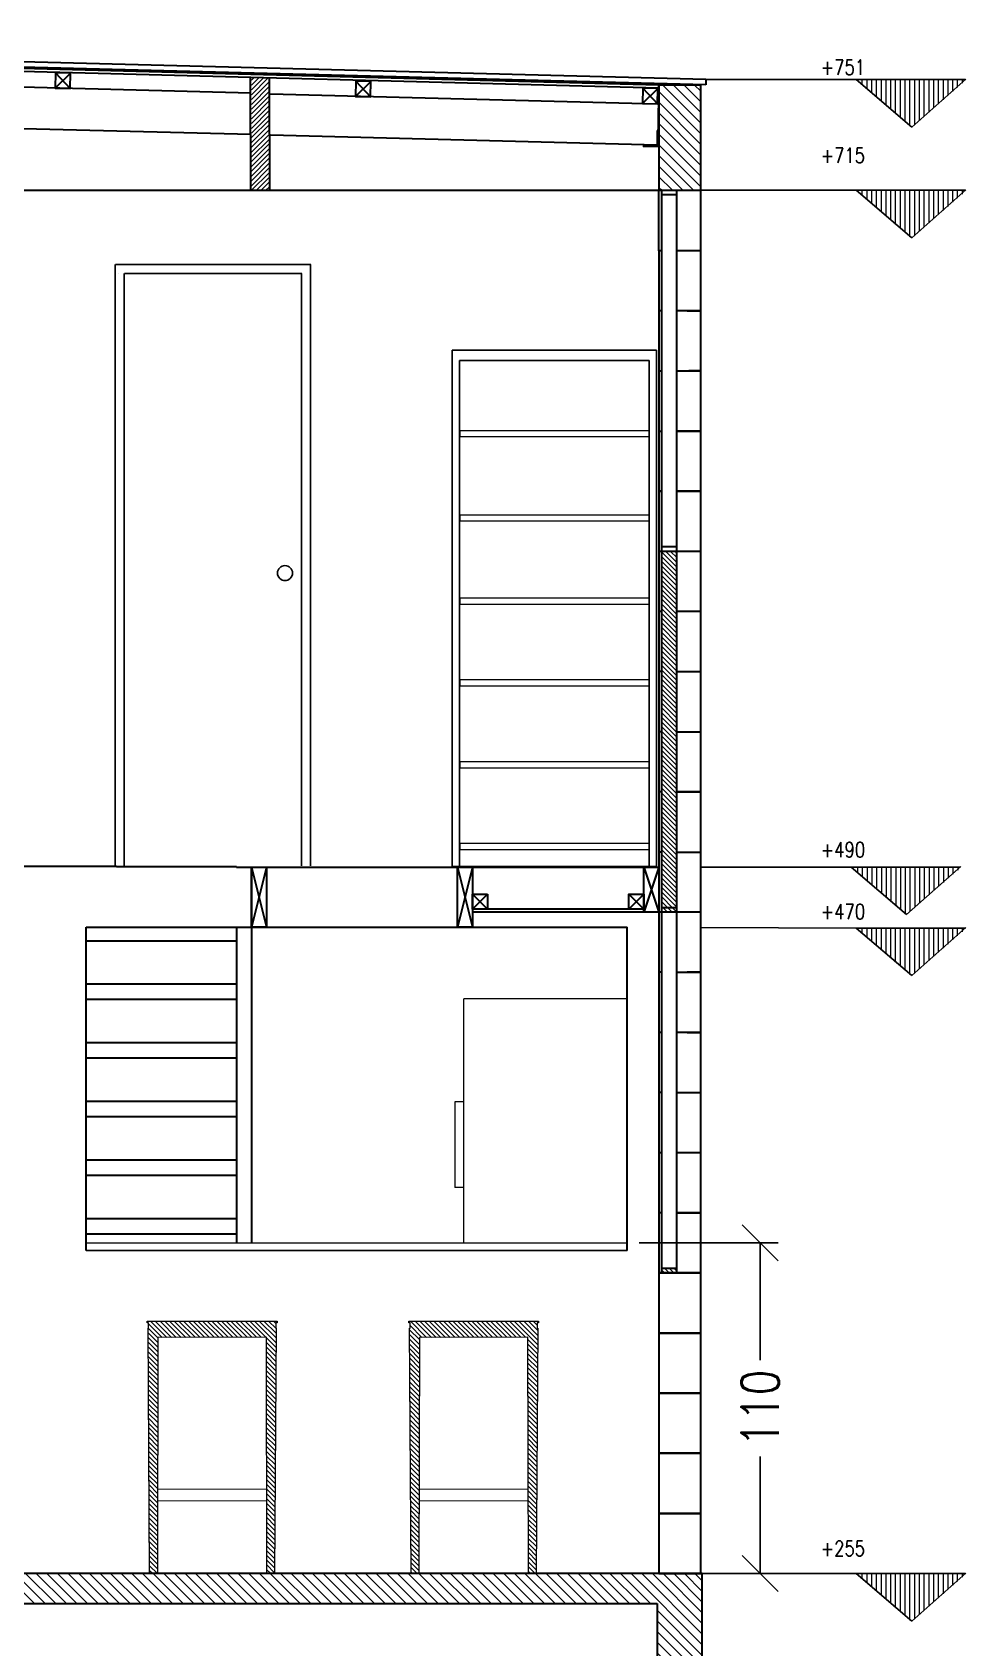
# Model space of a CAD drawing. Header units: metres. Extents: x -90 to 10476, y -9 to 23.
# Drawn here: x -14.23 to -11.12, y 7.2 to 12.57 of the extents above; entities that cross this region are included whole.
import ezdxf

# ---------------------------------------------------------------- set-up
doc = ezdxf.new("R2010")
doc.units = ezdxf.units.M
doc.header["$LTSCALE"] = 5
doc.header["$MEASUREMENT"] = 0
doc.layers.get('0').update_dxf_attribs({"color": 253})
for name, color, linetype, lineweight in [('A-ANNO-NOTE', 7, 'Continuous', 35), ('A-DOOR-FULL', 181, 'Continuous', 25), ('A-ELEV-MBE1', 7, 'Continuous', 35), ('A-ELEV-PATT', 255, 'Continuous', 18), ('A-FURN', 253, 'Continuous', 18), ('A-SECT-MCUT', 7, 'Continuous', 35), ('A-SECT-PATT', 8, 'Continuous', 18)]:
    doc.layers.add(name, color=color, linetype=linetype, lineweight=lineweight)
doc.layers.add('IKE120036-t1', color=253, linetype='Continuous')
doc.layers.add('quote', color=3, linetype='Continuous')
doc.styles.add('E-ROMANS', font='romans.shx', dxfattribs={"width": 0.8})
doc.dimstyles.new('E-0100_TICK_12', dxfattribs={"dimscale": 0.001, "dimtxt": 125, "dimasz": 120, "dimexe": 60, "dimexo": 40, "dimgap": 30, "dimtad": 0, "dimzin": 0, "dimdsep": 46, "dimtxsty": 'E-ROMANS', "dimblk": 'OBLIQUE', "dimcen": 60, "dimclrd": 256, "dimclre": 256, "dimclrt": 256, "dimadec": 0, "dimazin": 0, "dimtfac": 1, "dimtmove": 1, "dimatfit": 3, "dimldrblk": 'OPEN90', "dimfxl": 1, "dimtfill": 1, "dimtolj": 1, "dimtzin": 0, "dimlwd": -1, "dimarcsym": 0})
pattern_1 = [(135, (0, -3e-15), (-0.007857724, -0.007857724), [])]
pattern_2 = [(135, (-32.031474, 1.858333), (-0.01767767, -0.01767767), [])]

# ---------------------------------------------------------------- blocks, each defined once
blk = doc.blocks.new('族几何图形组合_3698-Front')
at = {"layer": 'IKE120036-t1'}
for p, q in [((400, 2020), (-400, 2020)), ((-400, 2020), (-400, 0)), ((-371.1, 1980), (371.1, 1980)), ((-371.1, 0), (-371.1, 1980)), ((371.1, 1980), (371.1, 0)), ((400, 0), (400, 2020)), ((-400, 0), (-371.1, 0)), ((371.1, 0), (400, 0))]:
    blk.add_line(p, q, dxfattribs=at)
blk = doc.blocks.new('_Oblique')
at = {"color": 0, "linetype": 'ByBlock', "lineweight": -2}
blk.add_line((-0.5, -0.5), (0.5, 0.5), dxfattribs=at)
blk = doc.blocks.new('*D279')
at = {"layer": 'quote', "lineweight": -2, "transparency": 16777216}
for p, q in [((-12.2086, 8.5472), (-11.7462, 8.5472)), ((-12.2086, 7.4472), (-11.7462, 7.4472))]:
    blk.add_line(p, q, dxfattribs=at)
at = {"layer": 'quote', "transparency": 16777216}
for p, q in [((-11.8062, 8.5472), (-11.8062, 8.1486)), ((-11.8062, 7.4472), (-11.8062, 7.8458))]:
    blk.add_line(p, q, dxfattribs=at)
at = {"layer": 'quote', "transparency": 16777216, "xscale": 0.12, "yscale": 0.12, "zscale": 0.12}
for p, rotation in [((-11.8062, 8.5472), 90), ((-11.8062, 7.4472), 270)]:
    blk.add_blockref('_Oblique', p, dxfattribs=dict(at, rotation=rotation))
at = {"layer": 'quote', "transparency": 16777216, "insert": (-11.8062, 7.9972), "char_height": 0.125, "attachment_point": 5, "rotation": 90, "style": 'E-ROMANS', "bg_fill": 3, "box_fill_scale": 1.25, "bg_fill_color": 256, "bg_fill_true_color": 13158600, "bg_fill_transparency": 0}
blk.add_mtext('\\A1;110', dxfattribs=at)
blk = doc.blocks.new('_Open90')
at = {"color": 0, "linetype": 'ByBlock', "lineweight": -2}
for p, q in [((-0.5, 0.5), (0, 0)), ((0, 0), (-1, 0)), ((0, 0), (-0.5, -0.5))]:
    blk.add_line(p, q, dxfattribs=at)

msp = doc.modelspace()

# ---------------------------------------------------------------- hatches: boundary and pattern name
at = {"layer": 'A-ELEV-PATT'}
h = msp.add_hatch(dxfattribs=at)
h.set_pattern_fill('ANSI31', color=256, scale=0.005, angle=225, style=0)
h.set_pattern_definition([(270, (191.813032, -119.407307), (0.015875, -4e-17), [])])
h.paths.add_polyline_path([(-11.1187, 12.4163), (-11.3027, 12.2577), (-11.4867, 12.4163)])
h = msp.add_hatch(dxfattribs=at)
h.set_pattern_fill('ANSI31', color=256, scale=0.005, angle=225, style=0)
h.set_pattern_definition([(270, (191.813032, -119.77562), (0.015875, -4e-17), [])])
h.paths.add_polyline_path([(-11.1187, 12.048), (-11.3027, 11.8894), (-11.4867, 12.048)])
h = msp.add_hatch(dxfattribs=at)
h.set_pattern_fill('ANSI31', color=256, scale=0.005, angle=225, style=0)
h.set_pattern_definition([(270, (191.830124, -122.02636), (0.015875, -4e-17), [])])
h.paths.add_polyline_path([(-11.1358, 9.7972), (-11.3198, 9.6387), (-11.5038, 9.7972)])
h = msp.add_hatch(dxfattribs=at)
h.set_pattern_fill('ANSI31', color=256, scale=0.005, angle=225, style=0)
h.set_pattern_definition([(270, (191.813032, -122.22933), (0.015875, -4e-17), [])])
h.paths.add_polyline_path([(-11.1187, 9.5943), (-11.3027, 9.4357), (-11.4867, 9.5943)])
h = msp.add_hatch(dxfattribs=at)
h.set_pattern_fill('ANSI31', color=256, scale=0.005, angle=225, style=0)
h.set_pattern_definition([(270, (191.813032, -124.376377), (0.015875, -4e-17), [])])
h.paths.add_polyline_path([(-11.1187, 7.4472), (-11.3027, 7.2886), (-11.4867, 7.4472)])
at = {"layer": 'A-FURN', "true_color": 0x636466}
h = msp.add_hatch(dxfattribs=at)
h.set_pattern_fill('ANSI31', color=251, scale=0.0035, angle=90)
h.set_pattern_definition(pattern_1)
h.paths.add_polyline_path([(-12.0835, 8.462), (-12.1335, 8.462), (-12.1335, 8.4472), (-12.0835, 8.4472)])
h.paths.add_polyline_path([(-12.0835, 9.662), (-12.1335, 9.662), (-12.1335, 9.647), (-12.0835, 9.647)])
h = msp.add_hatch(dxfattribs=at)
h.set_pattern_fill('ANSI31', color=251, scale=0.0035, angle=90)
h.set_pattern_definition(pattern_1)
h.paths.add_polyline_path([(-13.4167, 8.2638), (-13.4184, 8.2638), (-13.4184, 8.2809), (-13.414, 8.2809), (-13.414, 8.2871), (-13.8458, 8.2871), (-13.8458, 8.2809), (-13.8414, 8.2809), (-13.8414, 8.2638), (-13.8432, 8.2638), (-13.838, 7.4472), (-13.8379, 7.4472), (-13.8122, 7.4472), (-13.8105, 8.2328), (-13.4493, 8.2335), (-13.4476, 7.4472), (-13.4452, 7.4472), (-13.4218, 7.4472)])
h.paths.add_polyline_path([(-12.5482, 8.2809), (-12.5437, 8.2809), (-12.5437, 8.2871), (-12.9756, 8.2871), (-12.9756, 8.2809), (-12.9711, 8.2809), (-12.9711, 8.2638), (-12.9729, 8.2638), (-12.9678, 7.4472), (-12.9676, 7.4472), (-12.942, 7.4472), (-12.9403, 8.2328), (-12.5791, 8.2335), (-12.5774, 7.4472), (-12.5749, 7.4472), (-12.5515, 7.4472), (-12.5464, 8.2638), (-12.5482, 8.2638)])
at = {"layer": 'A-SECT-PATT'}
h = msp.add_hatch(dxfattribs=at)
h.set_pattern_fill('ANSI31', color=256, scale=0.09, angle=90, style=0)
h.set_pattern_definition([(45, (-105.190088, 51.994994), (-0.0079549513, 0.0079549513), [])])
h.paths.add_polyline_path([(-13.4402, 12.048), (-13.5002, 12.048), (-13.4986, 12.4231), (-13.4386, 12.4215)])
h = msp.add_hatch(dxfattribs=at)
h.set_pattern_fill('ANSI31', color=256, scale=0.2, angle=90, style=0)
h.set_pattern_definition(pattern_2)
h.paths.add_polyline_path([(-12.0036, 12.398), (-12.0036, 12.048), (-12.1085, 12.048), (-12.1335, 12.0481), (-12.1335, 12.048), (-12.1436, 12.048), (-12.1436, 12.398)])
h = msp.add_hatch(dxfattribs=at)
h.set_pattern_fill('ANSI31', color=256, scale=0.0035, angle=90, style=0)
h.set_pattern_definition(pattern_1)
h.paths.add_polyline_path([(-12.1335, 10.8468), (-12.0835, 10.847), (-12.0835, 9.662), (-12.1335, 9.662)])
h = msp.add_hatch(dxfattribs=at)
h.set_pattern_fill('ANSI31', color=256, scale=0.2, angle=90, style=0)
h.set_pattern_definition(pattern_2)
h.paths.add_polyline_path([(-11.9986, 7.4472), (-11.9986, 7.0979), (-12.1486, 7.0979), (-12.1486, 7.3472), (-17.8986, 7.3472), (-17.8986, 7.0979), (-18.0486, 7.0979), (-18.0486, 7.4472)])

# ---------------------------------------------------------------- linework, layer by layer
msp.add_line((-14.0486, 8.5222), (-12.2486, 8.5222))
at = {"color": 251, "true_color": 0x636466}
for p, q in [((-13.8122, 7.447), (-13.838, 7.4472)), ((-13.4218, 7.447), (-13.4476, 7.4472)), ((-12.942, 7.447), (-12.9678, 7.4472)), ((-12.5515, 7.447), (-12.5774, 7.4472))]:
    msp.add_line(p, q, dxfattribs=at)
at = {"layer": 'A-ANNO-NOTE'}
msp.add_line((-13.4986, 12.048), (-12.1438, 12.049), dxfattribs=at)
at = {"layer": 'A-ANNO-NOTE', "ltscale": 0.003}
for p, q in [((-13.5486, 8.6272), (-14.0486, 8.6272)), ((-14.0486, 8.5772), (-13.5486, 8.5772))]:
    msp.add_line(p, q, dxfattribs=at)
at = {"layer": 'A-ANNO-NOTE'}
msp.add_lwpolyline([(-14.0486, 8.5222), (-14.0486, 9.5972)], dxfattribs=at)
at = {"layer": 'A-DOOR-FULL'}
for p, q in [((-13.9529, 11.8009), (-13.9526, 9.7994)), ((-13.3016, 11.8009), (-13.9516, 11.8009)), ((-13.9425, 11.7709), (-13.9425, 11.7709)), ((-13.9229, 11.7709), (-13.9229, 9.8009)), ((-13.9216, 11.7709), (-13.3316, 11.7709)), ((-13.3329, 11.7709), (-13.3325, 9.8009)), ((-13.3029, 11.8009), (-13.3029, 9.8009))]:
    msp.add_line(p, q, dxfattribs=at)
msp.add_circle((-13.3874, 10.7749), 0.025, dxfattribs=at)
at = {"layer": 'A-ELEV-MBE1'}
for p, q in [((-11.9865, 12.4163), (-18.037, 12.5735)), ((-11.987, 12.3983), (-18.0375, 12.5555)), ((-13.5016, 12.0473), (-13.5019, 12.4208)), ((-13.4383, 12.048), (-13.4386, 12.4215)), ((-11.9865, 12.4163), (-11.987, 12.3983)), ((-13.5016, 12.371), (-14.9918, 12.4095)), ((-12.148, 12.3343), (-13.4364, 12.3677)), ((-12.1448, 12.398), (-12.1457, 12.2474)), ((-12.1448, 12.398), (-12.1436, 12.398)), ((-13.5016, 12.2331), (-14.9906, 12.2717)), ((-12.1494, 12.198), (-13.4351, 12.2313)), ((-12.1946, 12.1971), (-12.1946, 12.1941)), ((-12.1457, 12.2474), (-12.1494, 12.2474)), ((-12.1494, 12.2474), (-12.1494, 12.198)), ((-12.1446, 12.2441), (-12.1476, 12.2441)), ((-14.2986, 12.048), (-13.4986, 12.048)), ((-12.1436, 11.8472), (-12.1438, 12.0481)), ((-12.0835, 12.0479), (-12.1335, 12.0481)), ((-12.1335, 8.4472), (-12.1335, 12.0479)), ((-12.0835, 10.847), (-12.0835, 12.0479)), ((-12.0035, 11.8472), (-12.0035, 12.048)), ((-12.0836, 12.0329), (-12.1336, 12.0331)), ((-12.1436, 11.8472), (-12.1436, 11.2472)), ((-12.0035, 11.8472), (-12.0835, 11.8472)), ((-12.0035, 11.6472), (-12.0035, 11.8472)), ((-12.1335, 11.6472), (-12.1436, 11.6472)), ((-12.0035, 11.6472), (-12.0835, 11.6472)), ((-12.0487, 11.6472), (-12.0035, 11.6472)), ((-12.0035, 11.4472), (-12.0035, 11.6472)), ((-12.0835, 11.4472), (-12.0035, 11.4472)), ((-12.0487, 11.4472), (-12.0036, 11.4472)), ((-12.0036, 11.4472), (-12.0436, 11.4472)), ((-12.0036, 8.4472), (-12.0036, 11.4472)), ((-12.1436, 11.2472), (-12.1436, 11.0472)), ((-12.1436, 11.2472), (-12.1335, 11.2472)), ((-12.0036, 11.2472), (-12.0835, 11.2472)), ((-12.0835, 11.2472), (-12.0036, 11.2472)), ((-12.1436, 11.0472), (-12.1436, 10.8472)), ((-12.1436, 11.0472), (-12.1335, 11.0472)), ((-12.1335, 11.0472), (-12.1436, 11.0472)), ((-12.0036, 11.0472), (-12.0835, 11.0472)), ((-12.0835, 11.0472), (-12.0036, 11.0472)), ((-12.0836, 10.862), (-12.1335, 10.862)), ((-12.1436, 10.8472), (-12.1436, 9.4472)), ((-12.1335, 10.847), (-12.1436, 10.847)), ((-12.0835, 10.847), (-12.1335, 10.847)), ((-12.0835, 8.4472), (-12.0835, 10.847)), ((-12.0036, 10.847), (-12.0835, 10.847)), ((-12.1335, 10.6472), (-12.1436, 10.6472)), ((-12.0036, 10.6472), (-12.0835, 10.6472)), ((-12.1335, 10.4472), (-12.1436, 10.4472)), ((-12.0835, 10.4472), (-12.0036, 10.4472)), ((-12.1335, 10.2472), (-12.1436, 10.2472)), ((-12.0835, 10.2472), (-12.0036, 10.2472)), ((-12.1335, 10.0472), (-12.1436, 10.0472)), ((-12.0835, 10.0472), (-12.0036, 10.0472)), ((-12.0036, 10.0472), (-12.0835, 10.0472)), ((-12.1335, 9.8471), (-12.1436, 9.8471)), ((-12.0835, 9.8472), (-12.0036, 9.8472)), ((-13.9486, 9.7985), (-14.8982, 9.7985)), ((-13.9486, 9.7985), (-13.5486, 9.7985)), ((-13.5486, 9.7972), (-12.1436, 9.7972)), ((-13.5486, 9.7972), (-13.4986, 9.7972)), ((-12.1436, 9.8172), (-12.1436, 9.7972)), ((-13.4986, 9.7772), (-13.4986, 8.5472)), ((-12.1936, 9.657), (-12.7636, 9.657)), ((-12.1936, 9.647), (-12.7636, 9.647)), ((-12.1335, 9.647), (-12.1436, 9.647)), ((-12.0835, 9.662), (-12.1335, 9.662)), ((-12.0835, 9.647), (-12.1335, 9.647)), ((-12.0036, 9.6472), (-12.0835, 9.6472)), ((-14.0486, 9.5972), (-12.2486, 9.5972)), ((-13.5486, 9.5972), (-13.5486, 8.5472)), ((-12.2486, 8.5222), (-12.2486, 9.5972)), ((-14.0486, 9.5522), (-13.5486, 9.5522)), ((-13.5486, 9.4072), (-14.0486, 9.4072)), ((-12.1436, 9.4472), (-12.1436, 9.2472)), ((-12.1335, 9.4472), (-12.1436, 9.4472)), ((-12.0835, 9.4472), (-12.0036, 9.4472)), ((-12.0036, 9.4472), (-12.0487, 9.4472)), ((-14.0486, 9.3572), (-13.5486, 9.3572)), ((-12.1436, 9.2472), (-12.1436, 9.0472)), ((-12.1335, 9.2472), (-12.1436, 9.2472)), ((-12.0036, 9.2472), (-12.0835, 9.2472)), ((-12.0487, 9.2472), (-12.0036, 9.2472)), ((-13.5486, 9.2122), (-14.0486, 9.2122)), ((-14.0486, 9.1622), (-13.5486, 9.1622)), ((-12.1436, 9.0472), (-12.1436, 8.8472)), ((-12.1335, 9.0472), (-12.1436, 9.0472)), ((-12.0835, 9.0472), (-12.0036, 9.0472)), ((-13.5486, 9.0172), (-14.0486, 9.0172)), ((-14.0486, 8.9672), (-13.5486, 8.9672)), ((-13.5486, 8.8222), (-14.0486, 8.8222)), ((-12.1436, 8.8472), (-12.1436, 8.4472)), ((-12.1335, 8.8472), (-12.1436, 8.8472)), ((-12.0036, 8.8472), (-12.0835, 8.8472)), ((-14.0486, 8.7722), (-13.5486, 8.7722)), ((-12.1335, 8.6472), (-12.1436, 8.6472)), ((-12.0835, 8.6472), (-12.0036, 8.6472)), ((-12.0036, 8.6472), (-12.0835, 8.6472)), ((-12.1436, 8.4472), (-12.0036, 8.4472)), ((-12.1436, 8.4472), (-12.0036, 8.4472)), ((-12.0835, 8.462), (-12.1335, 8.462)), ((-12.0835, 8.4472), (-12.1335, 8.4472)), ((-12.0036, 8.4472), (-12.0536, 8.4472))]:
    msp.add_line(p, q, dxfattribs=at)
for points in [[(-12.1446, 12.2441), (-12.1446, 12.1941), (-12.1946, 12.1941), (-12.1946, 12.1941)], [(-12.1476, 12.2441), (-12.1476, 12.1971), (-12.1946, 12.1971)], [(-12.1335, 11.8472), (-12.1436, 11.8472), (-12.1436, 11.8472), (-12.1436, 11.8472)], [(-12.1436, 11.4472), (-12.1335, 11.4472)]]:
    msp.add_lwpolyline(points, dxfattribs=at)
at = {"layer": 'A-ELEV-PATT'}
msp.add_line((-12.2486, 8.5222), (-14.0486, 8.5222), dxfattribs=at)
at = {"layer": 'A-FURN'}
for p, q in [((-12.8053, 11.2485), (-12.8053, 11.2289)), ((-12.176, 11.2485), (-12.8053, 11.2485)), ((-12.8053, 11.2289), (-12.176, 11.2289)), ((-12.176, 10.9679), (-12.8053, 10.9679)), ((-12.8053, 10.9679), (-12.8053, 10.9483)), ((-12.8053, 10.9483), (-12.176, 10.9483)), ((-12.176, 10.6915), (-12.8053, 10.6915)), ((-12.8053, 10.6915), (-12.8053, 10.6719)), ((-12.8053, 10.6719), (-12.176, 10.6719)), ((-12.176, 10.4194), (-12.8053, 10.4194)), ((-12.8053, 10.4194), (-12.8053, 10.3998)), ((-12.8053, 10.3998), (-12.176, 10.3998)), ((-12.176, 10.1473), (-12.8053, 10.1473)), ((-12.8053, 10.1473), (-12.8053, 10.1277)), ((-12.8053, 10.1277), (-12.176, 10.1277)), ((-12.8063, 9.8556), (-12.8053, 9.8556)), ((-12.176, 9.8751), (-12.8053, 9.8751)), ((-12.8053, 9.8751), (-12.8053, 9.8556)), ((-12.8053, 9.8556), (-12.176, 9.8556)), ((-12.2486, 9.3586, -1.2598), (-12.7926, 9.3586, -1.2598)), ((-12.7926, 8.5472, -1.2598), (-12.7926, 9.3586, -1.2598)), ((-12.7926, 9.0168, -0.5452), (-12.8225, 9.0168, -0.5452)), ((-12.8225, 9.0168, -0.5452), (-12.8225, 8.7318, -0.5452)), ((-12.7926, 8.7318, -0.5452), (-12.8225, 8.7318, -0.5452)), ((-14.0486, 8.5472), (-12.2486, 8.5472)), ((-14.0486, 8.5222), (-14.0486, 8.5472)), ((-12.2486, 8.5472), (-12.2486, 8.5222))]:
    msp.add_line(p, q, dxfattribs=at)
at = {"layer": 'A-FURN', "color": 251, "true_color": 0x636466}
for p, q in [((-13.8458, 8.2871), (-13.414, 8.2871)), ((-13.8458, 8.2809), (-13.8458, 8.2871)), ((-13.8414, 8.2809), (-13.8458, 8.2809)), ((-13.8414, 8.2638), (-13.8414, 8.2809)), ((-13.414, 8.2809), (-13.4184, 8.2809)), ((-13.4184, 8.2809), (-13.4184, 8.2638)), ((-13.414, 8.2871), (-13.414, 8.2809)), ((-12.9756, 8.2871), (-12.5437, 8.2871)), ((-12.9756, 8.2809), (-12.9756, 8.2871)), ((-12.9711, 8.2809), (-12.9756, 8.2809)), ((-12.9711, 8.2638), (-12.9711, 8.2809)), ((-12.5437, 8.2809), (-12.5482, 8.2809)), ((-12.5482, 8.2809), (-12.5482, 8.2638)), ((-12.5437, 8.2871), (-12.5437, 8.2809)), ((-13.838, 7.4472), (-13.8432, 8.2638)), ((-13.8432, 8.2638), (-13.8414, 8.2638)), ((-13.8105, 8.2328), (-13.8122, 7.447)), ((-13.4493, 8.2335), (-13.8105, 8.2328)), ((-13.4476, 7.4472), (-13.4493, 8.2335)), ((-13.4167, 8.2638), (-13.4218, 7.447)), ((-13.4184, 8.2638), (-13.4167, 8.2638)), ((-12.9678, 7.4472), (-12.9729, 8.2638)), ((-12.9729, 8.2638), (-12.9711, 8.2638)), ((-12.9403, 8.2328), (-12.942, 7.447)), ((-12.5791, 8.2335), (-12.9403, 8.2328)), ((-12.5774, 7.4472), (-12.5791, 8.2335)), ((-12.5464, 8.2638), (-12.5515, 7.447)), ((-12.5482, 8.2638), (-12.5464, 8.2638)), ((-13.8107, 7.7293), (-13.4482, 7.7285)), ((-13.8107, 7.689), (-13.4482, 7.6898)), ((-12.9404, 7.7293), (-12.578, 7.7285)), ((-12.9404, 7.689), (-12.5779, 7.6898))]:
    msp.add_line(p, q, dxfattribs=at)
at = {"layer": 'A-FURN'}
msp.add_lwpolyline([(-12.1335, 8.462), (-12.0835, 8.462), (-12.0835, 8.4472), (-12.1335, 8.4472), (-12.1335, 8.462)], dxfattribs=at)
at = {"layer": 'A-SECT-MCUT'}
for p, q in [((-12.1448, 12.398), (-15.0149, 12.4724)), ((-12.1447, 12.388), (-15.0149, 12.4624)), ((-14.1011, 12.4373), (-14.1524, 12.3877)), ((-14.1511, 12.4386), (-14.1024, 12.3864)), ((-13.1514, 12.4112), (-13.1027, 12.3591)), ((-13.1014, 12.41), (-13.1527, 12.3604)), ((-12.1462, 12.3866), (-12.1975, 12.3371)), ((-12.1962, 12.3879), (-12.1475, 12.3358)), ((-13.4986, 9.7972), (-13.4486, 9.5972)), ((-13.4486, 9.7972), (-13.4986, 9.5972)), ((-12.8136, 9.7972), (-12.7636, 9.5972)), ((-12.7636, 9.7972), (-12.8136, 9.5972)), ((-12.1936, 9.7972), (-12.1436, 9.647)), ((-12.1436, 9.7972), (-12.1936, 9.647)), ((-12.7636, 9.707), (-12.7136, 9.657)), ((-12.7136, 9.707), (-12.7636, 9.657)), ((-12.2436, 9.707), (-12.1936, 9.657)), ((-12.1936, 9.707), (-12.2436, 9.657)), ((-11.9986, 7.4472), (-18.0486, 7.4472)), ((-11.9986, 7.0979), (-11.9986, 7.4472)), ((-17.8986, 7.3472), (-12.1486, 7.3472)), ((-12.1486, 7.3472), (-12.1486, 7.0979))]:
    msp.add_line(p, q, dxfattribs=at)
for points in [[(-14.1011, 12.4373), (-14.1511, 12.4386), (-14.1524, 12.3877), (-14.1024, 12.3864)], [(-13.1014, 12.41), (-13.1514, 12.4112), (-13.1527, 12.3604), (-13.1027, 12.3591)], [(-12.1462, 12.3866), (-12.1962, 12.3879), (-12.1975, 12.3371), (-12.1475, 12.3358)], [(-12.0036, 12.398), (-12.1436, 12.398), (-12.1436, 12.048), (-12.0036, 12.048)], [(-13.4986, 9.7972), (-13.4486, 9.7972), (-13.4486, 9.5972), (-13.4986, 9.5972)], [(-12.8136, 9.7972), (-12.7636, 9.7972), (-12.7636, 9.5972), (-12.8136, 9.5972)], [(-12.1936, 9.7972), (-12.1436, 9.7972), (-12.1436, 9.647), (-12.1936, 9.647)], [(-12.0036, 8.4472), (-12.1436, 8.4472), (-12.1436, 8.2472), (-12.0036, 8.2472)], [(-12.0036, 8.2472), (-12.1436, 8.2472), (-12.1436, 8.0472), (-12.0036, 8.0472)], [(-12.0036, 8.0472), (-12.1436, 8.0472), (-12.1436, 7.8472), (-12.0036, 7.8472)], [(-12.0036, 7.8472), (-12.1436, 7.8472), (-12.1436, 7.6472), (-12.0036, 7.6472)], [(-12.0036, 7.6472), (-12.1436, 7.6472), (-12.1436, 7.4472), (-12.0036, 7.4472)]]:
    msp.add_lwpolyline(points, close=True, dxfattribs=at)
for points in [[(-12.7136, 9.707), (-12.7136, 9.657), (-12.7636, 9.657), (-12.7636, 9.707), (-12.7136, 9.707)], [(-12.1936, 9.707), (-12.1936, 9.657), (-12.2436, 9.657), (-12.2436, 9.707), (-12.1936, 9.707)]]:
    msp.add_lwpolyline(points, dxfattribs=at)
at = {"layer": 'IKE120036-t1'}
for p, q in [((-12.176, 11.2289), (-12.176, 11.2485)), ((-12.176, 10.9483), (-12.176, 10.9679)), ((-12.176, 10.6719), (-12.176, 10.6915)), ((-12.176, 10.3998), (-12.176, 10.4194)), ((-12.176, 10.1277), (-12.176, 10.1473)), ((-12.176, 9.8556), (-12.176, 9.8751)), ((-12.176, 9.8556), (-12.1751, 9.8556)), ((-12.1751, 9.7985), (-12.8063, 9.7985))]:
    msp.add_line(p, q, dxfattribs=at)
at = {"layer": 'quote'}
for p, q in [((-11.9865, 12.4163), (-11.4865, 12.4163)), ((-11.3016, 12.2581), (-11.4865, 12.4163)), ((-11.4865, 12.4163), (-11.1232, 12.4163)), ((-11.1212, 12.418), (-11.3016, 12.2581)), ((-12.0036, 12.048), (-11.4865, 12.048)), ((-11.3016, 11.8898), (-11.4865, 12.048)), ((-11.4865, 12.048), (-11.1232, 12.048)), ((-11.1212, 12.0497), (-11.3016, 11.8898)), ((-12.0036, 9.7972), (-11.5036, 9.7972)), ((-11.3187, 9.6391), (-11.5036, 9.7972)), ((-11.5036, 9.7972), (-11.1403, 9.7972)), ((-11.1383, 9.799), (-11.3187, 9.6391)), ((-12.0036, 9.5956), (-11.4865, 9.5943)), ((-11.3016, 9.4361), (-11.4865, 9.5943)), ((-11.4865, 9.5943), (-11.1232, 9.5943)), ((-11.1212, 9.596), (-11.3016, 9.4361)), ((-11.9986, 7.4472), (-11.4865, 7.4472)), ((-11.3016, 7.289), (-11.4865, 7.4472)), ((-11.4865, 7.4472), (-11.1232, 7.4472)), ((-11.1212, 7.449), (-11.3016, 7.289))]:
    msp.add_line(p, q, dxfattribs=at)

# ---------------------------------------------------------------- block references
at = {"layer": 'A-FURN', "xscale": 0.0008503925579830066, "yscale": 0.0008503925579830066, "zscale": 0.0008503925579830066}
msp.add_blockref('族几何图形组合_3698-Front', (-12.4907, 9.7985), dxfattribs=at)

# ---------------------------------------------------------------- texts
at = {"layer": 'quote', "char_height": 0.05, "attachment_point": 3, "style": 'E-ROMANS'}
for s, insert in [('+751', (-11.4569, 12.4824)), ('+715', (-11.4571, 12.1891))]:
    msp.add_mtext(s, dxfattribs=dict(at, insert=insert))
for s, width, insert in [('+490', 0.005937, (-11.4566, 9.8798)), ('+470', 0.002532, (-11.4566, 9.6741)), ('+255', 0.00461, (-11.457, 7.5557))]:
    msp.add_mtext_dynamic_manual_height_columns(s, width=width, gutter_width=9, heights=[0], dxfattribs=dict(at, insert=insert))

# ---------------------------------------------------------------- next in the draw order: dimensions: what is measured, and where the dimension line sits
at = {"layer": 'quote'}
dim = msp.add_linear_dim(base=(-11.8062, 7.4472), p1=(-12.2486, 8.5472), p2=(-12.2486, 7.4472), angle=90, text='110', dimstyle='E-0100_TICK_12', dxfattribs=at)
dim.commit()
dim.dimension.update_dxf_attribs({"geometry": '*D279', "text_midpoint": (-11.8062, 7.9972)})

doc.saveas('drawing.dxf')
